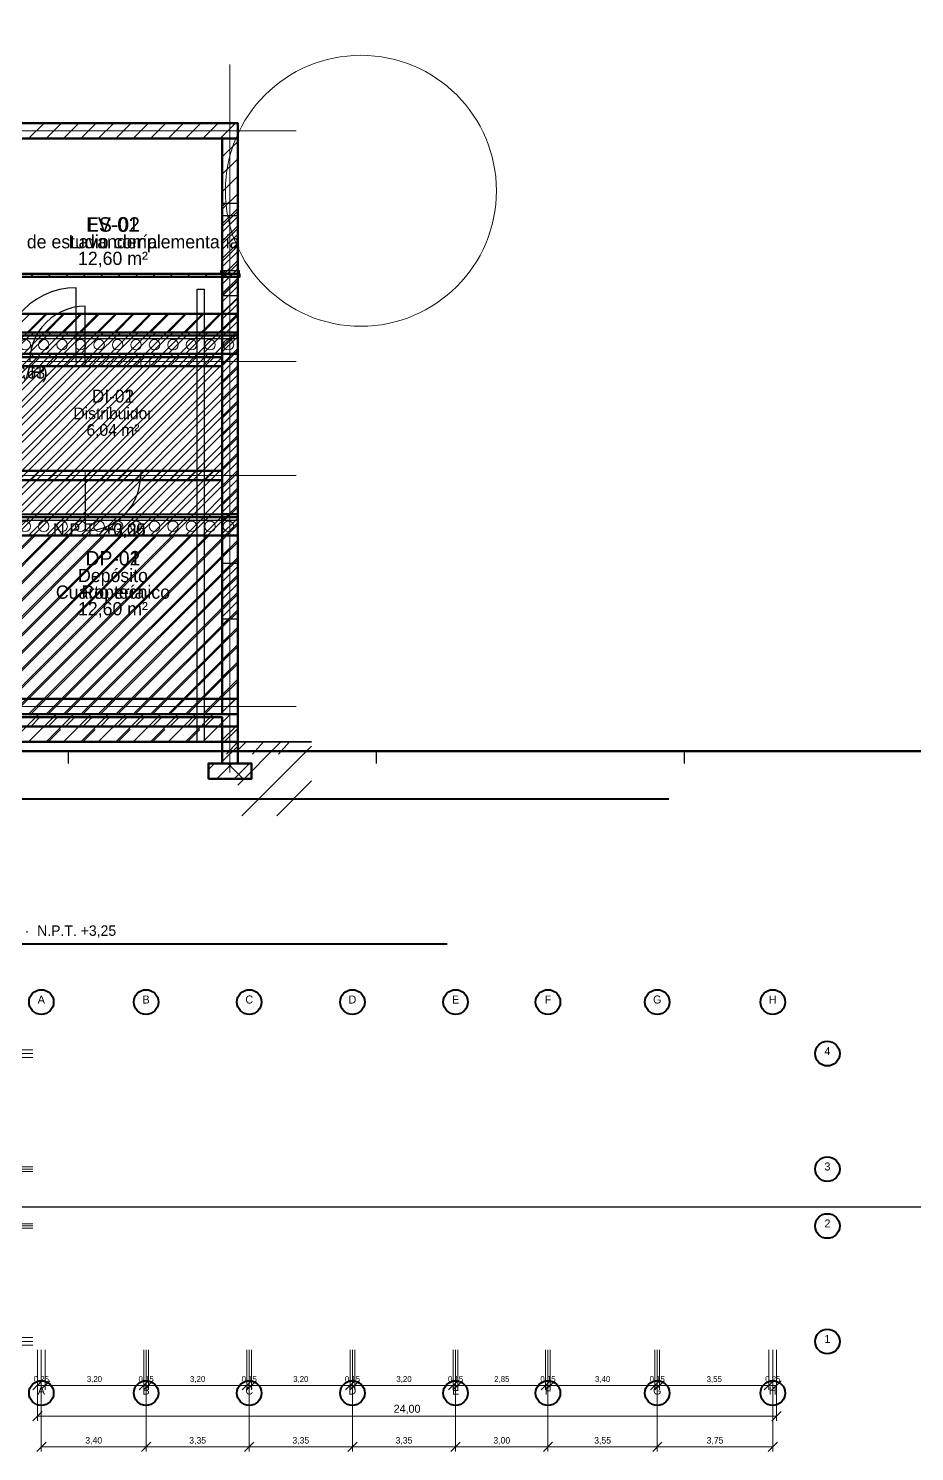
# Model space of a CAD drawing. Header units: metres. Extents: x -8 to 108, y -41 to 108.
# Drawn here: x 20.6 to 34.99, y -11.98 to 11.14 of the extents above; entities that cross this region are included whole.
import ezdxf
from ezdxf.enums import TextEntityAlignment as Align

# ---------------------------------------------------------------- set-up
doc = ezdxf.new("R2010")
doc.units = ezdxf.units.M
for name, color, linetype, lineweight in [('arbol', 7, 'CONTINUOUS', 18), ('carpinteria', 7, 'CONTINUOUS', 25), ('cota', 7, 'CONTINUOUS', 13), ('cota-texto', 7, 'CONTINUOUS', 5), ('eje', 7, 'CONTINUOUS', 13), ('fondo', 7, 'CONTINUOUS', 5), ('hatch', 7, 'CONTINUOUS', 9), ('hatch-2', 7, 'CONTINUOUS', 9), ('hormigon', 7, 'CONTINUOUS', 30), ('marco', 7, 'CONTINUOUS', 70), ('marco-fino', 7, 'CONTINUOUS', 25), ('marco-medio', 7, 'CONTINUOUS', 40), ('muro-corte', 7, 'CONTINUOUS', 60), ('muro-fill', 7, 'CONTINUOUS', 25), ('muro-visto', 7, 'CONTINUOUS', 35), ('sombra', 7, 'CONTINUOUS', 5), ('tabique-fill', 7, 'CONTINUOUS', 30), ('terreno', 7, 'CONTINUOUS', 35), ('texto', 7, 'CONTINUOUS', 5), ('texto-suave', 7, 'CONTINUOUS', 5), ('vidrio', 7, 'CONTINUOUS', 18)]:
    doc.layers.add(name, color=color, linetype=linetype, lineweight=lineweight)

msp = doc.modelspace()

# ---------------------------------------------------------------- linework, layer by layer
at = {"layer": 'arbol'}
msp.add_circle((26, 8.5), 2.2, dxfattribs=at)
at = {"layer": 'carpinteria'}
for p, q in [((23.75, 6.8), (23.75, 8.3)), ((23.75, 8.3), (24, 8.3)), ((23.75, 6.1), (23.75, 8.1)), ((23.75, 8.1), (24, 8.1)), ((24, 6.8), (24, 8.3)), ((24, 6.1), (24, 8.1)), ((21.375, 5.725), (21.375, 6.925)), ((23.34, -0.45), (23.34, 6.9)), ((23.34, 6.9), (23.46, 6.9)), ((23.34, -0.45), (23.34, 6.9)), ((23.34, 6.9), (23.46, 6.9)), ((23.46, -0.45), (23.46, 6.9)), ((23.46, -0.45), (23.46, 6.9)), ((23.75, 6.8), (24, 6.8)), ((21.525, 5.725), (21.525, 6.625)), ((23.75, 6.1), (24, 6.1)), ((21.375, 5.725), (21.375, 5.725)), ((21.525, 5.725), (21.525, 5.725)), ((21.525, 3.875), (21.525, 2.975)), ((21.525, 3.875), (21.525, 3.875)), ((21.525, 3.875), (21.525, 2.975)), ((21.525, 3.875), (21.525, 3.875)), ((23.75, 1.55), (23.75, 2.45)), ((23.75, 2.45), (24, 2.45)), ((23.75, 1.55), (23.75, 2.45)), ((23.75, 2.45), (24, 2.45)), ((24, 1.55), (24, 2.45)), ((24, 1.55), (24, 2.45)), ((23.75, 1.55), (24, 1.55)), ((23.75, 1.55), (24, 1.55))]:
    msp.add_line(p, q, dxfattribs=at)
for points in [[(21.375, 6.925), (21.241, 6.917), (21.108, 6.895), (20.979, 6.858), (20.854, 6.806), (20.737, 6.741), (20.627, 6.663), (20.526, 6.574), (20.437, 6.473), (20.359, 6.363), (20.294, 6.246), (20.242, 6.121), (20.205, 5.992), (20.183, 5.859), (20.175, 5.725)], [(21.525, 6.625), (21.424, 6.619), (21.325, 6.602), (21.228, 6.574), (21.135, 6.536), (21.046, 6.487), (20.964, 6.429), (20.889, 6.361), (20.821, 6.286), (20.763, 6.204), (20.714, 6.115), (20.676, 6.022), (20.648, 5.925), (20.631, 5.826), (20.625, 5.725)], [(21.525, 2.975), (21.626, 2.981), (21.725, 2.998), (21.822, 3.026), (21.915, 3.064), (22.004, 3.113), (22.086, 3.171), (22.161, 3.239), (22.229, 3.314), (22.287, 3.396), (22.336, 3.485), (22.374, 3.578), (22.402, 3.675), (22.419, 3.774), (22.425, 3.875)], [(21.525, 2.975), (21.626, 2.981), (21.725, 2.998), (21.822, 3.026), (21.915, 3.064), (22.004, 3.113), (22.086, 3.171), (22.161, 3.239), (22.229, 3.314), (22.287, 3.396), (22.336, 3.485), (22.374, 3.578), (22.402, 3.675), (22.419, 3.774), (22.425, 3.875)]]:
    msp.add_lwpolyline(points, dxfattribs=at)
at = {"layer": 'cota'}
for p, q in [((20.675, -5.513), (18.875, -5.513)), ((20.675, -5.45), (19.375, -5.45)), ((20.675, -5.45), (19.875, -5.45)), ((20.675, -5.575), (19.875, -5.575)), ((20.675, -5.575), (19.875, -5.575)), ((20.675, -7.388), (18.875, -7.388)), ((20.675, -7.388), (18.875, -7.388)), ((20.675, -7.35), (19.875, -7.35)), ((20.675, -7.35), (19.875, -7.35)), ((20.675, -7.425), (19.875, -7.425)), ((20.675, -7.425), (19.875, -7.425)), ((20.675, -8.312), (18.875, -8.312)), ((20.675, -8.312), (18.875, -8.312)), ((20.675, -8.275), (19.875, -8.275)), ((20.675, -8.275), (19.875, -8.275)), ((20.675, -8.35), (19.875, -8.35)), ((20.675, -8.35), (19.875, -8.35)), ((20.675, -10.125), (19.875, -10.125)), ((20.675, -10.125), (19.875, -10.125)), ((20.675, -10.188), (18.875, -10.188)), ((20.675, -10.25), (19.375, -10.25)), ((20.675, -10.25), (19.875, -10.25)), ((20.75, -10.325), (20.75, -11.475)), ((20.75, -10.325), (20.75, -10.975)), ((20.812, -10.325), (20.812, -11.975)), ((20.875, -10.325), (20.875, -10.975)), ((20.875, -10.325), (20.875, -10.975)), ((22.475, -10.325), (22.475, -10.975)), ((22.475, -10.325), (22.475, -10.975)), ((22.513, -10.325), (22.513, -11.975)), ((22.513, -10.325), (22.513, -11.975)), ((22.55, -10.325), (22.55, -10.975)), ((22.55, -10.325), (22.55, -10.975)), ((24.15, -10.325), (24.15, -10.975)), ((24.15, -10.325), (24.15, -10.975)), ((24.188, -10.325), (24.188, -11.975)), ((24.188, -10.325), (24.188, -11.975)), ((24.225, -10.325), (24.225, -10.975)), ((24.225, -10.325), (24.225, -10.975)), ((25.825, -10.325), (25.825, -10.975)), ((25.825, -10.325), (25.825, -10.975)), ((25.863, -10.325), (25.863, -11.975)), ((25.863, -10.325), (25.863, -11.975)), ((25.9, -10.325), (25.9, -10.975)), ((25.9, -10.325), (25.9, -10.975)), ((27.5, -10.325), (27.5, -10.975)), ((27.5, -10.325), (27.5, -10.975)), ((27.538, -10.325), (27.538, -11.975)), ((27.538, -10.325), (27.538, -11.975)), ((27.575, -10.325), (27.575, -10.975)), ((27.575, -10.325), (27.575, -10.975)), ((29, -10.325), (29, -10.975)), ((29, -10.325), (29, -10.975)), ((29.038, -10.325), (29.038, -11.975)), ((29.038, -10.325), (29.038, -11.975)), ((29.075, -10.325), (29.075, -10.975)), ((29.075, -10.325), (29.075, -10.975)), ((30.775, -10.325), (30.775, -10.975)), ((30.775, -10.325), (30.775, -10.975)), ((30.812, -10.325), (30.812, -11.975)), ((30.812, -10.325), (30.812, -11.975)), ((30.85, -10.325), (30.85, -10.975)), ((30.85, -10.325), (30.85, -10.975)), ((32.625, -10.325), (32.625, -10.975)), ((32.625, -10.325), (32.625, -10.975)), ((32.688, -10.325), (32.688, -11.975)), ((32.75, -10.325), (32.75, -11.475)), ((32.75, -10.325), (32.75, -10.975)), ((20.675, -10.975), (20.825, -10.825)), ((20.8, -10.975), (20.95, -10.825)), ((20.8, -10.975), (20.95, -10.825)), ((22.4, -10.975), (22.55, -10.825)), ((22.4, -10.975), (22.55, -10.825)), ((22.475, -10.975), (22.625, -10.825)), ((22.475, -10.975), (22.625, -10.825)), ((24.075, -10.975), (24.225, -10.825)), ((24.075, -10.975), (24.225, -10.825)), ((24.15, -10.975), (24.3, -10.825)), ((24.15, -10.975), (24.3, -10.825)), ((25.75, -10.975), (25.9, -10.825)), ((25.75, -10.975), (25.9, -10.825)), ((25.825, -10.975), (25.975, -10.825)), ((25.825, -10.975), (25.975, -10.825)), ((27.425, -10.975), (27.575, -10.825)), ((27.425, -10.975), (27.575, -10.825)), ((27.5, -10.975), (27.65, -10.825)), ((27.5, -10.975), (27.65, -10.825)), ((28.925, -10.975), (29.075, -10.825)), ((28.925, -10.975), (29.075, -10.825)), ((29, -10.975), (29.15, -10.825)), ((29, -10.975), (29.15, -10.825)), ((30.7, -10.975), (30.85, -10.825)), ((30.7, -10.975), (30.85, -10.825)), ((30.775, -10.975), (30.925, -10.825)), ((30.775, -10.975), (30.925, -10.825)), ((32.55, -10.975), (32.7, -10.825)), ((32.55, -10.975), (32.7, -10.825)), ((32.675, -10.975), (32.825, -10.825)), ((20.75, -10.9), (20.875, -10.9)), ((20.875, -10.9), (22.475, -10.9)), ((22.475, -10.9), (22.55, -10.9)), ((22.55, -10.9), (24.15, -10.9)), ((24.15, -10.9), (24.225, -10.9)), ((24.225, -10.9), (25.825, -10.9)), ((25.825, -10.9), (25.9, -10.9)), ((25.9, -10.9), (27.5, -10.9)), ((27.5, -10.9), (27.575, -10.9)), ((27.575, -10.9), (29, -10.9)), ((29, -10.9), (29.075, -10.9)), ((29.075, -10.9), (30.775, -10.9)), ((30.775, -10.9), (30.85, -10.9)), ((30.85, -10.9), (32.625, -10.9)), ((32.625, -10.9), (32.75, -10.9)), ((20.675, -11.475), (20.825, -11.325)), ((20.75, -11.4), (32.75, -11.4)), ((32.675, -11.475), (32.825, -11.325)), ((20.738, -11.975), (20.888, -11.825)), ((20.812, -11.9), (22.513, -11.9)), ((22.438, -11.975), (22.588, -11.825)), ((22.438, -11.975), (22.588, -11.825)), ((22.513, -11.9), (24.188, -11.9)), ((24.113, -11.975), (24.263, -11.825)), ((24.113, -11.975), (24.263, -11.825)), ((24.188, -11.9), (25.863, -11.9)), ((25.788, -11.975), (25.938, -11.825)), ((25.788, -11.975), (25.938, -11.825)), ((25.863, -11.9), (27.538, -11.9)), ((27.463, -11.975), (27.613, -11.825)), ((27.463, -11.975), (27.613, -11.825)), ((27.538, -11.9), (29.038, -11.9)), ((28.963, -11.975), (29.113, -11.825)), ((28.963, -11.975), (29.113, -11.825)), ((29.038, -11.9), (30.812, -11.9)), ((30.738, -11.975), (30.888, -11.825)), ((30.738, -11.975), (30.888, -11.825)), ((30.812, -11.9), (32.688, -11.9)), ((32.613, -11.975), (32.763, -11.825))]:
    msp.add_line(p, q, dxfattribs=at)
at = {"layer": 'eje'}
for p, q in [((23.875, -0.95), (23.875, 10.55)), ((23.875, -0.95), (23.875, 10.55)), ((-0.95, 9.475), (24.95, 9.475)), ((-0.95, 9.475), (24.95, 9.475)), ((-0.95, 5.725), (24.95, 5.725)), ((-0.95, 5.725), (24.95, 5.725)), ((-0.95, 3.875), (24.95, 3.875)), ((-0.95, 3.875), (24.95, 3.875)), ((-0.95, 0.125), (24.95, 0.125)), ((-0.95, 0.125), (24.95, 0.125))]:
    msp.add_line(p, q, dxfattribs=at)
at = {"layer": 'fondo'}
for points in [[(23.75, 6.8), (24, 6.8), (24, 8.3), (23.75, 8.3)], [(23.75, 6.1), (24, 6.1), (24, 8.1), (23.75, 8.1)], [(21.375, 5.65), (22.575, 5.65), (22.575, 5.8), (21.375, 5.8)], [(21.525, 5.65), (22.425, 5.65), (22.425, 5.8), (21.525, 5.8)], [(21.525, 3.8), (22.425, 3.8), (22.425, 3.95), (21.525, 3.95)], [(21.525, 3.8), (22.425, 3.8), (22.425, 3.95), (21.525, 3.95)], [(23.75, 1.55), (24, 1.55), (24, 2.45), (23.75, 2.45)], [(23.75, 1.55), (24, 1.55), (24, 2.45), (23.75, 2.45)]]:
    msp.add_lwpolyline(points, close=True, dxfattribs=at)
at = {"layer": 'hatch'}
for p, q in [((20.606, 9.35), (20.856, 9.6)), ((20.606, 9.35), (20.856, 9.6)), ((20.889, 9.35), (21.139, 9.6)), ((20.889, 9.35), (21.139, 9.6)), ((21.172, 9.35), (21.422, 9.6)), ((21.172, 9.35), (21.422, 9.6)), ((21.454, 9.35), (21.704, 9.6)), ((21.454, 9.35), (21.704, 9.6)), ((21.737, 9.35), (21.987, 9.6)), ((21.737, 9.35), (21.987, 9.6)), ((22.02, 9.35), (22.27, 9.6)), ((22.02, 9.35), (22.27, 9.6)), ((22.303, 9.35), (22.553, 9.6)), ((22.303, 9.35), (22.553, 9.6)), ((22.586, 9.35), (22.836, 9.6)), ((22.586, 9.35), (22.836, 9.6)), ((22.869, 9.35), (23.119, 9.6)), ((22.869, 9.35), (23.119, 9.6)), ((23.151, 9.35), (23.401, 9.6)), ((23.151, 9.35), (23.401, 9.6)), ((23.434, 9.35), (23.684, 9.6)), ((23.434, 9.35), (23.684, 9.6)), ((23.717, 9.35), (23.967, 9.6)), ((23.717, 9.35), (23.967, 9.6)), ((23.75, 9.334), (23.766, 9.35)), ((23.75, 9.334), (23.766, 9.35)), ((23.75, 9.051), (24, 9.301)), ((23.75, 9.051), (24, 9.301)), ((23.75, 8.768), (24, 9.018)), ((23.75, 8.768), (24, 9.018)), ((23.75, 8.485), (24, 8.735)), ((23.75, 8.485), (24, 8.735)), ((23.75, 8.202), (24, 8.452)), ((23.75, 8.202), (24, 8.452)), ((23.75, 8.247), (23.803, 8.3)), ((23.75, 7.964), (24, 8.214)), ((23.75, 7.92), (24, 8.17)), ((23.75, 7.92), (24, 8.17)), ((23.75, 7.83), (24, 8.08)), ((23.75, 7.681), (24, 7.931)), ((23.75, 7.637), (24, 7.887)), ((23.75, 7.637), (24, 7.887)), ((23.75, 7.547), (24, 7.797)), ((23.75, 7.399), (24, 7.649)), ((23.75, 7.354), (24, 7.604)), ((23.75, 7.354), (24, 7.604)), ((23.75, 7.264), (24, 7.514)), ((23.747, 7.15), (23.797, 7.2)), ((23.75, 7.116), (24, 7.366)), ((23.75, 7.071), (24, 7.321)), ((23.75, 7.071), (24, 7.321)), ((23.75, 6.981), (24, 7.231)), ((20.636, 7.1), (20.686, 7.15)), ((20.636, 7.1), (20.686, 7.15)), ((20.919, 7.1), (20.969, 7.15)), ((20.919, 7.1), (20.969, 7.15)), ((21.202, 7.1), (21.252, 7.15)), ((21.202, 7.1), (21.252, 7.15)), ((21.484, 7.1), (21.534, 7.15)), ((21.484, 7.1), (21.534, 7.15)), ((21.767, 7.1), (21.817, 7.15)), ((21.767, 7.1), (21.817, 7.15)), ((22.05, 7.1), (22.1, 7.15)), ((22.05, 7.1), (22.1, 7.15)), ((22.333, 7.1), (22.383, 7.15)), ((22.333, 7.1), (22.383, 7.15)), ((22.616, 7.1), (22.666, 7.15)), ((22.616, 7.1), (22.666, 7.15)), ((22.899, 7.1), (22.949, 7.15)), ((22.899, 7.1), (22.949, 7.15)), ((23.181, 7.1), (23.231, 7.15)), ((23.181, 7.1), (23.231, 7.15)), ((23.464, 7.1), (23.514, 7.15)), ((23.464, 7.1), (23.514, 7.15)), ((23.747, 7.1), (23.797, 7.15)), ((23.747, 7.1), (23.797, 7.15)), ((23.75, 7.081), (23.819, 7.15)), ((23.75, 6.833), (24, 7.083)), ((23.75, 6.799), (24, 7.049)), ((23.75, 6.788), (24, 7.038)), ((23.75, 6.788), (24, 7.038)), ((23.75, 6.699), (24, 6.949)), ((23.75, 6.516), (24, 6.766)), ((23.75, 6.505), (24, 6.755)), ((23.75, 6.505), (24, 6.755)), ((14.383, 0), (20.883, 6.5)), ((14.383, 0), (20.883, 6.5)), ((14.666, 0), (21.166, 6.5)), ((14.666, 0), (21.166, 6.5)), ((14.949, 0), (21.449, 6.5)), ((14.949, 0), (21.449, 6.5)), ((15.232, 0), (21.732, 6.5)), ((15.232, 0), (21.732, 6.5)), ((15.515, 0), (22.015, 6.5)), ((15.515, 0), (22.015, 6.5)), ((15.798, 0), (22.298, 6.5)), ((15.798, 0), (22.298, 6.5)), ((16.08, 0), (22.58, 6.5)), ((16.08, 0), (22.58, 6.5)), ((16.363, 0), (22.863, 6.5)), ((16.363, 0), (22.863, 6.5)), ((16.646, 0), (23.146, 6.5)), ((16.646, 0), (23.146, 6.5)), ((16.929, 0), (23.429, 6.5)), ((16.929, 0), (23.429, 6.5)), ((17.212, 0), (23.712, 6.5)), ((17.212, 0), (23.712, 6.5)), ((17.495, 0), (23.995, 6.5)), ((17.495, 0), (23.995, 6.5)), ((20.323, 6.2), (20.623, 6.5)), ((20.323, 6.2), (20.623, 6.5)), ((20.606, 6.2), (20.906, 6.5)), ((20.606, 6.2), (20.906, 6.5)), ((20.889, 6.2), (21.189, 6.5)), ((20.889, 6.2), (21.189, 6.5)), ((21.172, 6.2), (21.472, 6.5)), ((21.172, 6.2), (21.472, 6.5)), ((21.454, 6.2), (21.754, 6.5)), ((21.454, 6.2), (21.754, 6.5)), ((21.737, 6.2), (22.037, 6.5)), ((21.737, 6.2), (22.037, 6.5)), ((22.02, 6.2), (22.32, 6.5)), ((22.02, 6.2), (22.32, 6.5)), ((22.303, 6.2), (22.603, 6.5)), ((22.303, 6.2), (22.603, 6.5)), ((22.586, 6.2), (22.886, 6.5)), ((22.586, 6.2), (22.886, 6.5)), ((22.869, 6.2), (23.169, 6.5)), ((22.869, 6.2), (23.169, 6.5)), ((23.151, 6.2), (23.451, 6.5)), ((23.151, 6.2), (23.451, 6.5)), ((23.434, 6.2), (23.734, 6.5)), ((23.434, 6.2), (23.734, 6.5)), ((23.717, 6.2), (24, 6.483)), ((23.717, 6.2), (24, 6.483)), ((23.75, 6.416), (24, 6.666)), ((23.75, 6.233), (24, 6.483)), ((23.75, 6.223), (24, 6.473)), ((23.75, 6.223), (24, 6.473)), ((23.75, 6.133), (24, 6.383)), ((17.777, 0), (24, 6.223)), ((17.777, 0), (24, 6.223)), ((20.323, 5.85), (20.623, 6.15)), ((20.606, 5.85), (20.906, 6.15)), ((20.639, 6.15), (20.689, 6.2)), ((20.889, 5.85), (21.189, 6.15)), ((20.922, 6.15), (20.972, 6.2)), ((21.172, 5.85), (21.472, 6.15)), ((21.204, 6.15), (21.254, 6.2)), ((21.454, 5.85), (21.754, 6.15)), ((21.487, 6.15), (21.537, 6.2)), ((21.737, 5.85), (22.037, 6.15)), ((21.77, 6.15), (21.82, 6.2)), ((22.02, 5.85), (22.32, 6.15)), ((22.053, 6.15), (22.103, 6.2)), ((22.303, 5.85), (22.603, 6.15)), ((22.336, 6.15), (22.386, 6.2)), ((22.586, 5.85), (22.886, 6.15)), ((22.619, 6.15), (22.669, 6.2)), ((22.869, 5.85), (23.169, 6.15)), ((22.901, 6.15), (22.951, 6.2)), ((23.151, 5.85), (23.451, 6.15)), ((23.184, 6.15), (23.234, 6.2)), ((23.434, 5.85), (23.734, 6.15)), ((23.467, 6.15), (23.517, 6.2)), ((23.717, 5.85), (24, 6.133)), ((23.75, 5.94), (24, 6.19)), ((23.75, 5.94), (24, 6.19)), ((18.06, 0), (24, 5.94)), ((18.06, 0), (24, 5.94)), ((18.093, 3.25), (20.693, 5.85)), ((18.376, 3.25), (20.976, 5.85)), ((18.659, 3.25), (21.259, 5.85)), ((18.942, 3.25), (21.542, 5.85)), ((19.225, 3.25), (21.825, 5.85)), ((19.507, 3.25), (22.107, 5.85)), ((19.79, 3.25), (22.39, 5.85)), ((20.073, 3.25), (22.673, 5.85)), ((20.356, 3.25), (22.956, 5.85)), ((20.639, 3.25), (23.239, 5.85)), ((20.639, 5.65), (20.789, 5.8)), ((20.639, 5.65), (20.789, 5.8)), ((20.922, 3.25), (23.522, 5.85)), ((20.922, 5.65), (21.072, 5.8)), ((20.922, 5.65), (21.072, 5.8)), ((21.204, 5.65), (21.354, 5.8)), ((21.204, 5.65), (21.354, 5.8)), ((21.204, 3.25), (23.75, 5.796)), ((21.444, 5.65), (21.594, 5.8)), ((21.487, 5.65), (21.637, 5.8)), ((21.487, 5.65), (21.637, 5.8)), ((21.576, 5.65), (21.726, 5.8)), ((21.726, 5.65), (21.876, 5.8)), ((21.77, 5.65), (21.92, 5.8)), ((21.77, 5.65), (21.92, 5.8)), ((21.859, 5.65), (22.009, 5.8)), ((22.009, 5.65), (22.159, 5.8)), ((22.053, 5.65), (22.203, 5.8)), ((22.053, 5.65), (22.203, 5.8)), ((22.142, 5.65), (22.292, 5.8)), ((22.292, 5.65), (22.442, 5.8)), ((22.336, 5.65), (22.486, 5.8)), ((22.336, 5.65), (22.486, 5.8)), ((22.619, 5.65), (22.769, 5.8)), ((22.619, 5.65), (22.769, 5.8)), ((22.901, 5.65), (23.051, 5.8)), ((22.901, 5.65), (23.051, 5.8)), ((23.184, 5.65), (23.334, 5.8)), ((23.184, 5.65), (23.334, 5.8)), ((23.467, 5.65), (23.617, 5.8)), ((23.467, 5.65), (23.617, 5.8)), ((23.75, 5.657), (24, 5.907)), ((23.75, 5.657), (24, 5.907)), ((23.75, 5.828), (23.772, 5.85)), ((23.75, 5.546), (24, 5.796)), ((18.343, 0), (24, 5.657)), ((18.343, 0), (24, 5.657)), ((23.75, 5.374), (24, 5.624)), ((23.75, 5.374), (24, 5.624)), ((18.626, 0), (24, 5.374)), ((18.626, 0), (24, 5.374)), ((21.487, 3.25), (23.75, 5.513)), ((23.75, 5.263), (24, 5.513)), ((23.75, 5.091), (24, 5.341)), ((23.75, 5.091), (24, 5.341)), ((18.909, 0), (24, 5.091)), ((18.909, 0), (24, 5.091)), ((21.77, 3.25), (23.75, 5.23)), ((23.75, 4.98), (24, 5.23)), ((22.053, 3.25), (23.75, 4.947)), ((23.75, 4.808), (24, 5.058)), ((23.75, 4.808), (24, 5.058)), ((23.75, 4.697), (24, 4.947)), ((19.192, 0), (24, 4.808)), ((19.192, 0), (24, 4.808)), ((22.336, 3.25), (23.75, 4.664)), ((23.75, 4.525), (24, 4.775)), ((23.75, 4.525), (24, 4.775)), ((23.75, 4.414), (24, 4.664)), ((19.475, 0), (24, 4.525)), ((19.475, 0), (24, 4.525)), ((23.75, 4.243), (24, 4.493)), ((23.75, 4.243), (24, 4.493)), ((19.757, 0), (24, 4.243)), ((19.757, 0), (24, 4.243)), ((22.619, 3.25), (23.75, 4.381)), ((23.75, 4.131), (24, 4.381)), ((23.75, 3.96), (24, 4.21)), ((23.75, 3.96), (24, 4.21)), ((20.04, 0), (24, 3.96)), ((20.04, 0), (24, 3.96)), ((20.639, 3.8), (20.789, 3.95)), ((20.639, 3.8), (20.789, 3.95)), ((20.922, 3.8), (21.072, 3.95)), ((20.922, 3.8), (21.072, 3.95)), ((21.204, 3.8), (21.354, 3.95)), ((21.204, 3.8), (21.354, 3.95)), ((21.487, 3.8), (21.637, 3.95)), ((21.487, 3.8), (21.637, 3.95)), ((21.576, 3.8), (21.726, 3.95)), ((21.576, 3.8), (21.726, 3.95)), ((21.77, 3.8), (21.92, 3.95)), ((21.77, 3.8), (21.92, 3.95)), ((21.859, 3.8), (22.009, 3.95)), ((21.859, 3.8), (22.009, 3.95)), ((22.053, 3.8), (22.203, 3.95)), ((22.053, 3.8), (22.203, 3.95)), ((22.142, 3.8), (22.292, 3.95)), ((22.142, 3.8), (22.292, 3.95)), ((22.336, 3.8), (22.486, 3.95)), ((22.336, 3.8), (22.486, 3.95)), ((22.619, 3.8), (22.769, 3.95)), ((22.619, 3.8), (22.769, 3.95)), ((22.901, 3.25), (23.75, 4.099)), ((22.901, 3.8), (23.051, 3.95)), ((22.901, 3.8), (23.051, 3.95)), ((23.184, 3.8), (23.334, 3.95)), ((23.184, 3.8), (23.334, 3.95)), ((23.467, 3.8), (23.617, 3.95)), ((23.467, 3.8), (23.617, 3.95)), ((23.75, 3.849), (24, 4.099)), ((23.184, 3.25), (23.75, 3.816)), ((23.75, 3.677), (24, 3.927)), ((23.75, 3.677), (24, 3.927)), ((23.75, 3.566), (24, 3.816)), ((20.323, 0), (24, 3.677)), ((20.323, 0), (24, 3.677)), ((23.467, 3.25), (23.75, 3.533)), ((23.75, 3.394), (24, 3.644)), ((23.75, 3.394), (24, 3.644)), ((23.75, 3.283), (24, 3.533)), ((20.606, 0), (24, 3.394)), ((20.606, 0), (24, 3.394)), ((23.75, 3.111), (24, 3.361)), ((23.75, 3.111), (24, 3.361)), ((20.323, 2.9), (20.623, 3.2)), ((20.606, 2.9), (20.906, 3.2)), ((20.889, 2.9), (21.189, 3.2)), ((20.889, 0), (24, 3.111)), ((20.889, 0), (24, 3.111)), ((21.172, 2.9), (21.472, 3.2)), ((21.454, 2.9), (21.754, 3.2)), ((21.737, 2.9), (22.037, 3.2)), ((22.02, 2.9), (22.32, 3.2)), ((22.303, 2.9), (22.603, 3.2)), ((22.586, 2.9), (22.886, 3.2)), ((22.869, 2.9), (23.169, 3.2)), ((23.151, 2.9), (23.451, 3.2)), ((23.434, 2.9), (23.734, 3.2)), ((23.717, 2.9), (24, 3.183)), ((23.75, 2.828), (24, 3.078)), ((23.75, 2.828), (24, 3.078)), ((17.81, 0), (20.71, 2.9)), ((18.093, 0), (20.993, 2.9)), ((18.376, 0), (21.276, 2.9)), ((18.659, 0), (21.559, 2.9)), ((18.942, 0), (21.842, 2.9)), ((19.225, 0), (22.125, 2.9)), ((19.507, 0), (22.407, 2.9)), ((19.79, 0), (22.69, 2.9)), ((20.073, 0), (22.973, 2.9)), ((20.356, 0), (23.256, 2.9)), ((20.639, 0), (23.539, 2.9)), ((20.922, 0), (23.75, 2.828)), ((21.172, 0), (24, 2.828)), ((21.172, 0), (24, 2.828)), ((23.75, 2.861), (23.789, 2.9)), ((23.75, 2.578), (24, 2.828)), ((23.75, 2.546), (24, 2.796)), ((23.75, 2.546), (24, 2.796)), ((21.204, 0), (23.75, 2.546)), ((21.454, 0), (24, 2.546)), ((21.454, 0), (24, 2.546)), ((23.75, 2.296), (24, 2.546)), ((23.75, 2.263), (24, 2.513)), ((23.75, 2.263), (24, 2.513)), ((23.75, 2.431), (23.769, 2.45)), ((23.75, 2.431), (23.769, 2.45)), ((23.75, 2.149), (24, 2.399)), ((23.75, 2.149), (24, 2.399)), ((21.487, 0), (23.75, 2.263)), ((21.737, 0), (24, 2.263)), ((21.737, 0), (24, 2.263)), ((23.75, 2.013), (24, 2.263)), ((23.75, 1.98), (24, 2.23)), ((23.75, 1.98), (24, 2.23)), ((23.75, 1.866), (24, 2.116)), ((23.75, 1.866), (24, 2.116)), ((21.77, 0), (23.75, 1.98)), ((22.02, 0), (24, 1.98)), ((22.02, 0), (24, 1.98)), ((23.75, 1.73), (24, 1.98)), ((23.75, 1.697), (24, 1.947)), ((23.75, 1.697), (24, 1.947)), ((22.053, 0), (23.75, 1.697)), ((22.303, 0), (24, 1.697)), ((22.303, 0), (24, 1.697)), ((23.75, 1.583), (24, 1.833)), ((23.75, 1.583), (24, 1.833)), ((23.75, 1.447), (24, 1.697)), ((23.75, 1.414), (24, 1.664)), ((23.75, 1.414), (24, 1.664)), ((22.336, 0), (23.75, 1.414)), ((22.586, 0), (24, 1.414)), ((22.586, 0), (24, 1.414)), ((23.75, 1.164), (24, 1.414)), ((23.75, 1.131), (24, 1.381)), ((23.75, 1.131), (24, 1.381)), ((22.619, 0), (23.75, 1.131)), ((22.869, 0), (24, 1.131)), ((22.869, 0), (24, 1.131)), ((23.75, 0.881), (24, 1.131)), ((23.75, 0.849), (24, 1.099)), ((23.75, 0.849), (24, 1.099)), ((22.901, 0), (23.75, 0.849)), ((23.151, 0), (24, 0.849)), ((23.151, 0), (24, 0.849)), ((23.75, 0.599), (24, 0.849)), ((23.75, 0.566), (24, 0.816)), ((23.75, 0.566), (24, 0.816)), ((23.184, 0), (23.75, 0.566)), ((23.434, 0), (24, 0.566)), ((23.434, 0), (24, 0.566)), ((23.75, 0.316), (24, 0.566)), ((23.75, 0.283), (24, 0.533)), ((23.75, 0.283), (24, 0.533)), ((20.606, 0), (20.856, 0.25)), ((20.606, 0), (20.856, 0.25)), ((20.889, 0), (21.139, 0.25)), ((20.889, 0), (21.139, 0.25)), ((21.172, 0), (21.422, 0.25)), ((21.172, 0), (21.422, 0.25)), ((21.454, 0), (21.704, 0.25)), ((21.454, 0), (21.704, 0.25)), ((21.737, 0), (21.987, 0.25)), ((21.737, 0), (21.987, 0.25)), ((22.02, 0), (22.27, 0.25)), ((22.02, 0), (22.27, 0.25)), ((22.303, 0), (22.553, 0.25)), ((22.303, 0), (22.553, 0.25)), ((22.586, 0), (22.836, 0.25)), ((22.586, 0), (22.836, 0.25)), ((22.869, 0), (23.119, 0.25)), ((22.869, 0), (23.119, 0.25)), ((23.151, 0), (23.401, 0.25)), ((23.151, 0), (23.401, 0.25)), ((23.434, 0), (23.684, 0.25)), ((23.434, 0), (23.684, 0.25)), ((23.467, 0), (23.75, 0.283)), ((23.717, 0), (24, 0.283)), ((23.717, 0), (24, 0.283)), ((23.717, 0), (23.967, 0.25)), ((23.717, 0), (23.967, 0.25)), ((23.75, 0.033), (24, 0.283)), ((20.323, -0.45), (20.773, 0)), ((20.323, -0.45), (20.773, 0)), ((20.606, -0.45), (21.056, 0)), ((20.606, -0.45), (21.056, 0)), ((20.889, -0.45), (21.339, 0)), ((20.889, -0.45), (21.339, 0)), ((21.172, -0.45), (21.622, 0)), ((21.172, -0.45), (21.622, 0)), ((21.454, -0.45), (21.904, 0)), ((21.454, -0.45), (21.904, 0)), ((21.737, -0.45), (22.187, 0)), ((21.737, -0.45), (22.187, 0)), ((22.02, -0.45), (22.47, 0)), ((22.02, -0.45), (22.47, 0)), ((22.303, -0.45), (22.753, 0)), ((22.303, -0.45), (22.753, 0)), ((22.586, -0.45), (23.036, 0)), ((22.586, -0.45), (23.036, 0)), ((22.869, -0.45), (23.319, 0)), ((22.869, -0.45), (23.319, 0)), ((23.151, -0.45), (23.601, 0)), ((23.151, -0.45), (23.601, 0)), ((23.434, -0.45), (23.884, 0)), ((23.434, -0.45), (23.884, 0)), ((20.639, -0.2), (20.789, -0.05)), ((20.922, -0.2), (21.072, -0.05)), ((21.204, -0.2), (21.354, -0.05)), ((21.487, -0.2), (21.637, -0.05)), ((21.77, -0.2), (21.92, -0.05)), ((22.053, -0.2), (22.203, -0.05)), ((22.336, -0.2), (22.486, -0.05)), ((22.619, -0.2), (22.769, -0.05)), ((22.901, -0.2), (23.051, -0.05)), ((23.184, -0.2), (23.334, -0.05)), ((23.467, -0.2), (23.617, -0.05)), ((23.717, -0.45), (24, -0.167)), ((23.717, -0.45), (24, -0.167)), ((23.75, -0.201), (23.751, -0.2)), ((20.922, -0.45), (21.122, -0.25)), ((21.487, -0.45), (21.687, -0.25)), ((22.053, -0.45), (22.253, -0.25)), ((22.619, -0.45), (22.819, -0.25)), ((23.184, -0.45), (23.384, -0.25)), ((23.75, -0.484), (24, -0.234)), ((23.75, -0.767), (24, -0.517)), ((23.525, -0.901), (23.626, -0.8)), ((23.659, -1.05), (23.909, -0.8)), ((23.841, -0.8), (24.091, -1.05)), ((23.942, -1.05), (24.192, -0.8))]:
    msp.add_line(p, q, dxfattribs=at)
at = {"layer": 'hatch-2'}
for centre in [(20.55, 6), (20.85, 6), (21.15, 6), (21.45, 6), (21.75, 6), (22.05, 6), (22.35, 6), (22.65, 6), (22.95, 6), (23.25, 6), (23.55, 6), (23.85, 6), (20.55, 3.05), (20.85, 3.05), (21.15, 3.05), (21.45, 3.05), (21.75, 3.05), (22.05, 3.05), (22.35, 3.05), (22.65, 3.05), (22.95, 3.05), (23.25, 3.05), (23.55, 3.05), (23.85, 3.05)]:
    msp.add_circle(centre, 0.085, dxfattribs=at)
at = {"layer": 'hormigon'}
for points in [[(23.72, 7.15), (24.03, 7.15), (24.03, 7.2), (23.72, 7.2)], [(-0.03, 7.1), (24.03, 7.1), (24.03, 7.15), (-0.03, 7.15)], [(-0.03, 7.1), (24.03, 7.1), (24.03, 7.15), (-0.03, 7.15)], [(0, 6.2), (24, 6.2), (24, 6.5), (0, 6.5)], [(0, 6.2), (24, 6.2), (24, 6.5), (0, 6.5)], [(0, 5.85), (24, 5.85), (24, 6.15), (0, 6.15)], [(0.25, 6.15), (23.75, 6.15), (23.75, 6.2), (0.25, 6.2)], [(0, 2.9), (24, 2.9), (24, 3.2), (0, 3.2)], [(0, -0.45), (24, -0.45), (24, 0), (0, 0)], [(0, -0.45), (24, -0.45), (24, 0), (0, 0)], [(0.25, -0.2), (23.75, -0.2), (23.75, -0.05), (0.25, -0.05)], [(23.75, -0.8), (24, -0.8), (24, -0.2), (23.75, -0.2)], [(23.525, -1.05), (24.225, -1.05), (24.225, -0.8), (23.525, -0.8)]]:
    msp.add_lwpolyline(points, close=True, dxfattribs=at)
at = {"layer": 'marco'}
msp.add_line((1.25, -0.6), (58.85, -0.6), dxfattribs=at)
at = {"layer": 'marco-fino'}
for p, q in [((0, 6.2), (24, 6.2)), ((0, 6.2), (24, 6.2)), ((0, 6.1), (24, 6.1)), ((0, 3.2), (24, 3.2)), ((0, 3.2), (24, 3.2)), ((0, 3.15), (24, 3.15)), ((21.25, -0.6), (21.25, -0.8)), ((26.25, -0.6), (26.25, -0.8)), ((31.25, -0.6), (31.25, -0.8))]:
    msp.add_line(p, q, dxfattribs=at)
for points in [[(-8, -8), (108, -8), (108, 108), (-8, 108)], [(0.25, 3.25), (23.75, 3.25), (23.75, 5.85), (0.25, 5.85)], [(0.25, 0), (23.75, 0), (23.75, 2.9), (0.25, 2.9)]]:
    msp.add_lwpolyline(points, close=True, dxfattribs=at)
at = {"layer": 'marco-medio'}
for p, q in [((0.25, 3.25), (23.75, 3.25)), ((0, 0), (24, 0)), ((0, 0), (24, 0)), ((0.25, 0), (23.75, 0)), ((2, -1.375), (31, -1.375)), ((18.9, -3.73), (27.4, -3.73))]:
    msp.add_line(p, q, dxfattribs=at)
for centre in [(20.812, -4.675), (22.513, -4.675), (24.188, -4.675), (25.863, -4.675), (27.538, -4.675), (29.038, -4.675), (30.812, -4.675), (32.688, -4.675), (33.575, -5.513), (33.575, -7.388), (33.575, -8.312), (33.575, -10.188), (20.812, -11.025), (22.513, -11.025), (24.188, -11.025), (25.863, -11.025), (27.538, -11.025), (29.038, -11.025), (30.812, -11.025), (32.688, -11.025)]:
    msp.add_circle(centre, 0.2, dxfattribs=at)
at = {"layer": 'muro-corte'}
msp.add_line((0, 7.15), (24, 7.15), dxfattribs=at)
msp.add_line((0, 7.15), (24, 7.15), dxfattribs=at)
for points in [[(0, 9.35), (24, 9.35), (24, 9.6), (0, 9.6)], [(0, 9.35), (24, 9.35), (24, 9.6), (0, 9.6)], [(23.75, 0.25), (24, 0.25), (24, 9.35), (23.75, 9.35)], [(23.75, 0.25), (24, 0.25), (24, 9.35), (23.75, 9.35)], [(-0.03, 7.1), (24.03, 7.1), (24.03, 7.15), (-0.03, 7.15)], [(-0.03, 7.1), (24.03, 7.1), (24.03, 7.15), (-0.03, 7.15)], [(23.75, 6.2), (24, 6.2), (24, 7.15), (23.75, 7.15)], [(0, 6.2), (24, 6.2), (24, 6.5), (0, 6.5)], [(0, 6.2), (24, 6.2), (24, 6.5), (0, 6.5)], [(0, 5.85), (24, 5.85), (24, 6.15), (0, 6.15)], [(20.2, 5.65), (23.75, 5.65), (23.75, 5.8), (20.2, 5.8)], [(20.2, 5.65), (23.75, 5.65), (23.75, 5.8), (20.2, 5.8)], [(23.75, 3.25), (24, 3.25), (24, 5.85), (23.75, 5.85)], [(20.2, 3.8), (23.75, 3.8), (23.75, 3.95), (20.2, 3.95)], [(20.2, 3.8), (23.75, 3.8), (23.75, 3.95), (20.2, 3.95)], [(0, 2.9), (24, 2.9), (24, 3.2), (0, 3.2)], [(23.75, 0), (24, 0), (24, 2.9), (23.75, 2.9)], [(0, 0), (24, 0), (24, 0.25), (0, 0.25)], [(0, 0), (24, 0), (24, 0.25), (0, 0.25)], [(0, -0.45), (24, -0.45), (24, 0), (0, 0)], [(0, -0.45), (24, -0.45), (24, 0), (0, 0)], [(0.25, -0.2), (23.75, -0.2), (23.75, -0.05), (0.25, -0.05)], [(23.75, -0.8), (24, -0.8), (24, -0.2), (23.75, -0.2)], [(23.525, -1.05), (24.225, -1.05), (24.225, -0.8), (23.525, -0.8)]]:
    msp.add_lwpolyline(points, close=True, dxfattribs=at)
at = {"layer": 'muro-fill'}
for points in [[(0, 9.35), (24, 9.35), (24, 9.6), (0, 9.6)], [(0, 9.35), (24, 9.35), (24, 9.6), (0, 9.6)], [(23.75, 0.25), (24, 0.25), (24, 9.35), (23.75, 9.35)], [(23.75, 0.25), (24, 0.25), (24, 9.35), (23.75, 9.35)], [(23.75, 6.2), (24, 6.2), (24, 7.15), (23.75, 7.15)], [(23.75, 3.25), (24, 3.25), (24, 5.85), (23.75, 5.85)], [(23.75, 0), (24, 0), (24, 2.9), (23.75, 2.9)], [(0, 0), (24, 0), (24, 0.25), (0, 0.25)], [(0, 0), (24, 0), (24, 0.25), (0, 0.25)]]:
    msp.add_lwpolyline(points, close=True, dxfattribs=at)
at = {"layer": 'muro-visto'}
msp.add_lwpolyline([(0, 0), (24, 0), (24, 6.5), (0, 6.5)], close=True, dxfattribs=at)
msp.add_lwpolyline([(0, 0), (24, 0), (24, 6.5), (0, 6.5)], close=True, dxfattribs=at)
at = {"layer": 'sombra'}
for points in [[(0, 0), (24, 0), (24, 6.5), (0, 6.5)], [(0, 0), (24, 0), (24, 6.5), (0, 6.5)], [(0.25, 3.25), (23.75, 3.25), (23.75, 5.85), (0.25, 5.85)], [(0.25, 0), (23.75, 0), (23.75, 2.9), (0.25, 2.9)]]:
    msp.add_lwpolyline(points, close=True, dxfattribs=at)
at = {"layer": 'tabique-fill'}
for points in [[(20.2, 5.65), (23.75, 5.65), (23.75, 5.8), (20.2, 5.8)], [(20.2, 5.65), (23.75, 5.65), (23.75, 5.8), (20.2, 5.8)], [(20.2, 3.8), (23.75, 3.8), (23.75, 3.95), (20.2, 3.95)], [(20.2, 3.8), (23.75, 3.8), (23.75, 3.95), (20.2, 3.95)]]:
    msp.add_lwpolyline(points, close=True, dxfattribs=at)
at = {"layer": 'terreno'}
for p, q in [((24, -0.45), (23.82, -0.65)), ((24, -0.45), (23.82, -0.65)), ((24, -0.45), (23.82, -0.65)), ((24, -0.45), (25.2, -0.45)), ((24, -1.153), (24.703, -0.45)), ((24, -0.587), (24.137, -0.45)), ((24, -0.45), (25.2, -0.45)), ((24, -1.153), (24.703, -0.45)), ((24, -0.587), (24.137, -0.45)), ((24, -0.45), (25.2, -0.45)), ((24, -1.153), (24.703, -0.45)), ((24, -0.587), (24.137, -0.45)), ((24.42, -0.45), (24.24, -0.65)), ((24.42, -0.45), (24.24, -0.65)), ((24.42, -0.45), (24.24, -0.65)), ((24.84, -0.45), (24.66, -0.65)), ((24.84, -0.45), (24.66, -0.65)), ((24.84, -0.45), (24.66, -0.65)), ((24.069, -1.65), (25.2, -0.519)), ((24.069, -1.65), (25.2, -0.519)), ((24.069, -1.65), (25.2, -0.519)), ((24.634, -1.65), (25.2, -1.084)), ((24.634, -1.65), (25.2, -1.084)), ((24.634, -1.65), (25.2, -1.084))]:
    msp.add_line(p, q, dxfattribs=at)
at = {"layer": 'vidrio'}
for p, q in [((23.875, 6.8), (23.875, 8.3)), ((23.875, 6.1), (23.875, 8.1)), ((23.875, 1.55), (23.875, 2.45)), ((23.875, 1.55), (23.875, 2.45))]:
    msp.add_line(p, q, dxfattribs=at)

# ---------------------------------------------------------------- texts
at = {"layer": 'cota-texto'}
for s, height, p in [('0,25', 0.095, (20.812, -10.845)), ('3,20', 0.095, (21.675, -10.845)), ('0,15', 0.095, (22.513, -10.845)), ('3,20', 0.095, (23.35, -10.845)), ('0,15', 0.095, (24.188, -10.845)), ('3,20', 0.095, (25.025, -10.845)), ('0,15', 0.095, (25.863, -10.845)), ('3,20', 0.095, (26.7, -10.845)), ('0,15', 0.095, (27.538, -10.845)), ('2,85', 0.095, (28.288, -10.845)), ('0,15', 0.095, (29.038, -10.845)), ('3,40', 0.095, (29.925, -10.845)), ('0,15', 0.095, (30.812, -10.845)), ('3,55', 0.095, (31.738, -10.845)), ('0,25', 0.095, (32.688, -10.845)), ('24,00', 0.13, (26.75, -11.345)), ('3,40', 0.105, (21.663, -11.845)), ('3,35', 0.105, (23.35, -11.845)), ('3,35', 0.105, (25.025, -11.845)), ('3,35', 0.105, (26.7, -11.845)), ('3,00', 0.105, (28.288, -11.845)), ('3,55', 0.105, (29.925, -11.845)), ('3,75', 0.105, (31.75, -11.845))]:
    msp.add_text(s, height=height, dxfattribs=at).set_placement(p, align=Align.CENTER)
at = {"layer": 'texto'}
for s, height, p in [('ES-02', 0.235, (21.975, 7.835)), ('LV-01', 0.235, (21.975, 7.835)), ('Sala de estudio complementaria', 0.215, (21.975, 7.565)), ('Lavandería', 0.215, (21.975, 7.565)), ('BAJA N.P.T. ±0,00 (18 C/H)', 0.2, (19.25, 5.45)), ('BAJA A DESCANSO +1,63', 0.2, (19.25, 5.45)), ('DI-01', 0.21, (21.975, 5.06)), ('DI-02', 0.21, (21.975, 5.06)), ('Distribuidor', 0.19, (21.975, 4.79)), ('Distribuidor', 0.19, (21.975, 4.79)), ('DP-01', 0.235, (21.975, 2.415)), ('DP-02', 0.235, (21.975, 2.415)), ('Depósito', 0.215, (21.975, 2.145)), ('Depósito', 0.215, (21.975, 2.145)), ('Cuarto técnico', 0.215, (21.975, 1.875)), ('Ropería', 0.215, (21.975, 1.875)), ('A', 0.13, (20.812, -4.699)), ('B', 0.13, (22.513, -4.699)), ('C', 0.13, (24.188, -4.699)), ('D', 0.13, (25.863, -4.699)), ('E', 0.13, (27.538, -4.699)), ('F', 0.13, (29.038, -4.699)), ('G', 0.13, (30.812, -4.699)), ('H', 0.13, (32.688, -4.699)), ('4', 0.13, (33.575, -5.536)), ('3', 0.13, (33.575, -7.411)), ('2', 0.13, (33.575, -8.336)), ('1', 0.13, (33.575, -10.211)), ('A', 0.13, (20.812, -11.049)), ('B', 0.13, (22.513, -11.049)), ('C', 0.13, (24.188, -11.049)), ('D', 0.13, (25.863, -11.049)), ('E', 0.13, (27.538, -11.049)), ('F', 0.13, (29.038, -11.049)), ('G', 0.13, (30.812, -11.049)), ('H', 0.13, (32.688, -11.049))]:
    msp.add_text(s, height=height, dxfattribs=at).set_placement(p, align=Align.CENTER)
msp.add_text('PLANTA ALTA  ·  N.P.T. +3,25', height=0.17, dxfattribs=at).set_placement((18.9, -3.6))
at = {"layer": 'texto-suave'}
for s, height, p in [('12,60 m²', 0.215, (21.975, 7.295)), ('12,60 m²', 0.215, (21.975, 7.295)), ('6,04 m²', 0.19, (21.975, 4.52)), ('6,04 m²', 0.19, (21.975, 4.52)), ('12,60 m²', 0.215, (21.975, 1.605)), ('12,60 m²', 0.215, (21.975, 1.605))]:
    msp.add_text(s, height=height, dxfattribs=at).set_placement(p, align=Align.CENTER)
for s in ['N.P.T. ±0,00', 'N.P.T. +3,25']:
    msp.add_text(s, height=0.2, dxfattribs=at).set_placement((21, 2.9))

doc.saveas('drawing.dxf')
